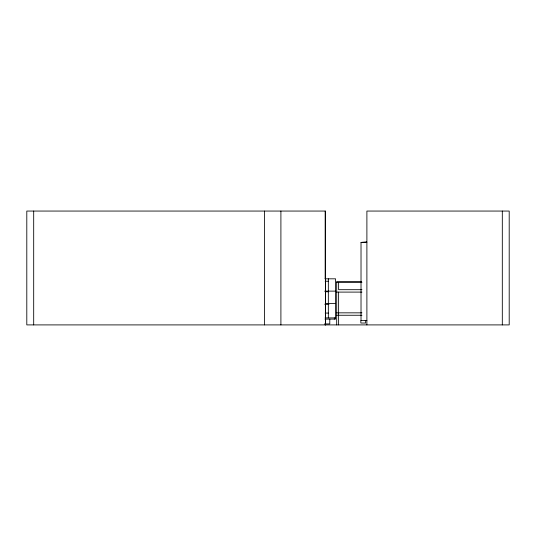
<?xml version="1.0" encoding="UTF-8"?>
<svg xmlns="http://www.w3.org/2000/svg" width="536" height="536" viewBox="0 0 536 536"><rect width="100%" height="100%" fill="white"/><g stroke="black" fill="none" stroke-linecap="round" stroke-linejoin="round"><path stroke-width="0.8" d="M365.197 320.608L366.872 320.602L360.842 320.615L360.842 323.027L365.666 323.027L365.666 320.615M361.023 320.615L361.023 242.413L366.872 242.413M325.064 278.82L335.576 278.82L335.576 319.101L324.963 319.101M325.171 281.233L328.34 281.233M361.706 281.487L336.688 281.487L336.688 324.903M336.688 282.452L361.941 282.452M361.941 289.688L338.618 289.688L338.618 282.452M324.749 291.122L335.576 291.122M325.171 291.758L328.514 291.758M336.688 292.1L361.941 292.1M325.171 303.423L335.576 303.423M336.688 312.843L361.941 312.843M325.171 313.071L328.34 313.071M336.688 315.255L361.941 315.255M325.064 317.895L335.576 317.895M324.963 323.925L329.787 323.925L329.787 319.101M324.809 304.341L328.95 304.354M502.312 211.057L502.312 324.903M366.892 324.903L366.892 211.057L509.2 211.057L509.2 324.903L26.8 324.903L26.8 211.057L325.406 211.057L325.406 324.903M338.618 292.1L338.618 324.903M334.37 317.895L334.37 319.101M328.34 278.82L328.34 317.895M325.553 218.775L325.553 324.903M325.164 211.057L325.164 278.867M325.164 323.235L325.164 324.903M280.904 211.057L280.904 324.903M264.503 211.057L264.503 324.903M33.688 211.057L33.688 324.903M361.023 242.413A152.465 152.465 0 0 1 366.718 241.877"/></g></svg>
